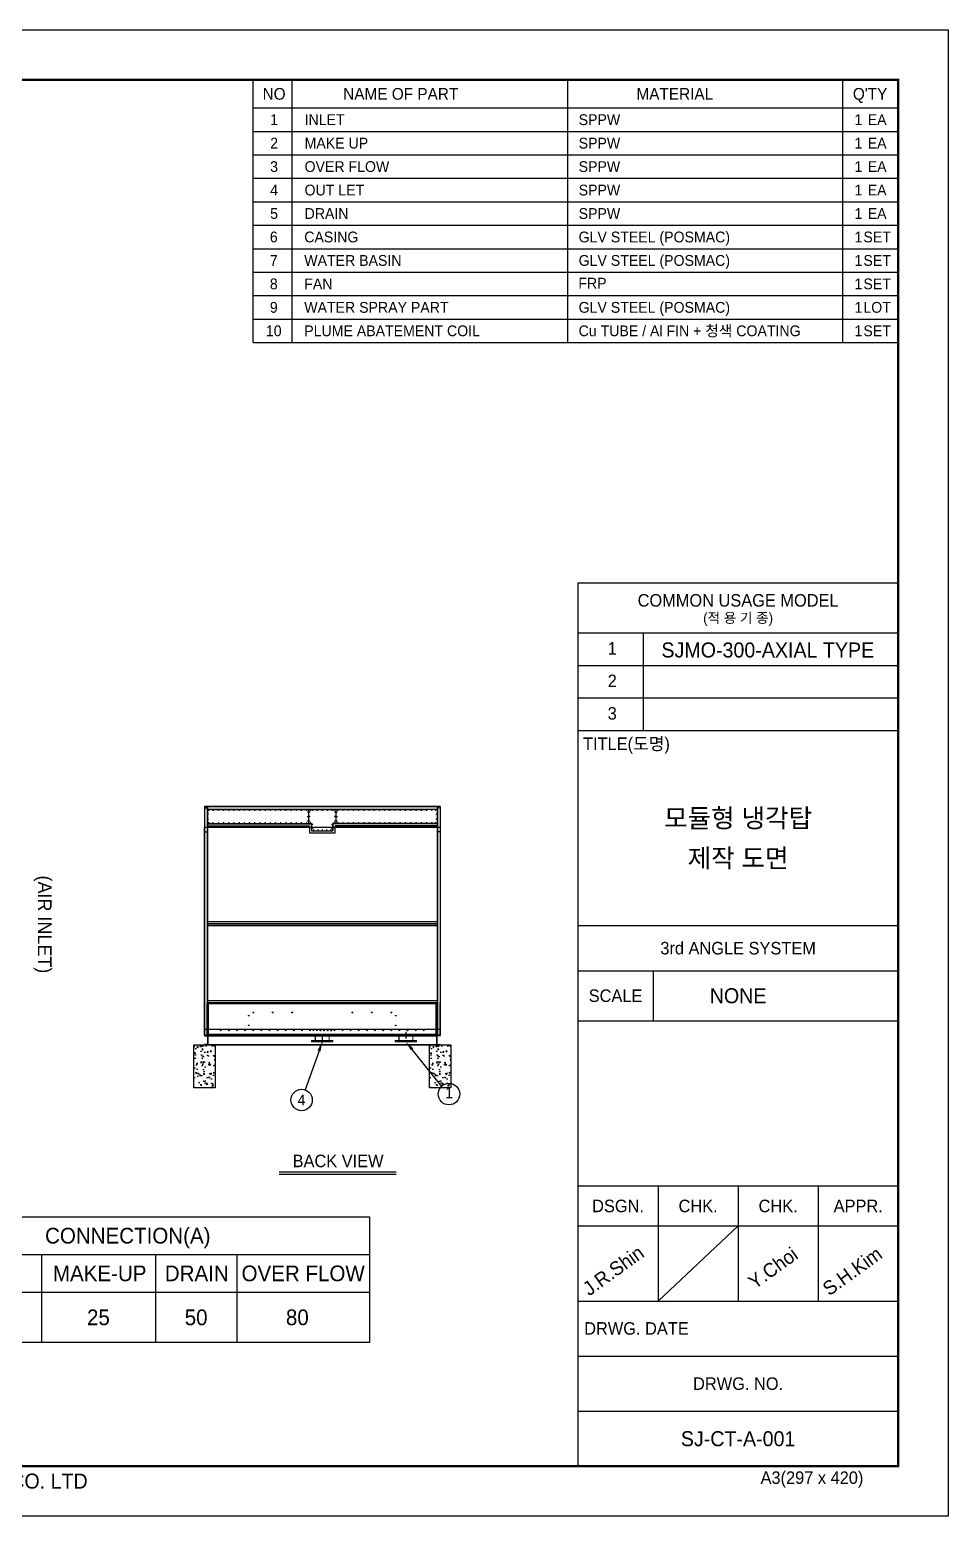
# Model space of a CAD drawing. Header units: millimetres. Extents: x 12184 to 41592, y 8990 to 29785.
# Drawn here: x 28738 to 41592, y 8990 to 29785 of the extents above; entities that cross this region are included whole.
import ezdxf
from ezdxf.enums import TextEntityAlignment as Align

# ---------------------------------------------------------------- set-up
doc = ezdxf.new("R2010")
doc.units = ezdxf.units.MM
doc.linetypes.add('CENTER', pattern=[2, 1.25, -0.25, 0.25, -0.25])
doc.linetypes.add('HIDDEN', pattern=[0.375, 0.25, -0.125])
for name, color, linetype in [('center', 1, 'CENTER'), ('냉각탑', 4, 'Continuous'), ('냉각탑_box', 1, 'Continuous'), ('냉각탑_dim', 1, 'Continuous'), ('냉각탑_form', 1, 'Continuous'), ('냉각탑_text', 3, 'Continuous'), ('냉각탑_찬넬방진', 1, 'Continuous'), ('숨은선', 5, 'HIDDEN')]:
    doc.layers.add(name, color=color, linetype=linetype)
doc.styles.add('돋움', font='Dotum.ttf')

# ---------------------------------------------------------------- blocks, each defined once
blk = doc.blocks.new('냉각탑form')
at = {"layer": 'Defpoints'}
blk.add_lwpolyline([(0, 297.07), (420.1, 297.07), (420.1, 0), (0, 0)], close=True, dxfattribs=at)
at = {"layer": '냉각탑_form'}
for p, q in [((346.08, 186.55), (346.08, 10)), ((346.08, 186.55), (410.1, 186.55)), ((346.08, 186.55), (410.1, 186.55)), ((346.08, 176.54), (410.1, 176.54)), ((359.09, 176.54), (359.09, 157.04)), ((346.08, 170.04), (410.1, 170.04)), ((346.08, 163.54), (410.1, 163.54)), ((346.08, 157.04), (410.1, 157.04)), ((346.08, 157.04), (410.1, 157.04)), ((346.08, 118.03), (410.1, 118.03)), ((346.08, 109.03), (410.1, 109.03)), ((361.09, 109.03), (361.09, 99.02)), ((346.08, 99.02), (410.1, 99.02)), ((346.08, 66.02), (410.1, 66.02)), ((362.09, 66.02), (362.09, 43.01)), ((378.09, 66.02), (378.09, 43.01)), ((394.1, 66.02), (394.1, 43.01)), ((346.08, 58.01), (410.1, 58.01)), ((378.09, 58.01), (362.09, 43.01)), ((346.08, 43.01), (410.1, 43.01)), ((346.08, 32.01), (410.1, 32.01)), ((346.08, 21.01), (410.1, 21.01))]:
    blk.add_line(p, q, dxfattribs=at)
at = {"layer": '냉각탑_form', "const_width": 0.5}
blk.add_lwpolyline([(10, 287.07), (10, 10), (410.1, 10), (410.1, 287.07)], close=True, dxfattribs=at)
at = {"layer": '냉각탑_form', "style": '돋움'}
for s, height, p in [('COMMON USAGE MODEL', 2.5006, (378.09, 183.04)), ('(적 용 기 종)', 2, (378.09, 179.54)), ('3rd ANGLE SYSTEM', 2.5006, (378.09, 113.53)), ('SCALE', 2.501, (353.59, 104.03)), ('DSGN.', 2.501, (354.09, 62.02)), ('CHK.', 2.501, (370.09, 62.02)), ('CHK.', 2.501, (386.09, 62.02)), ('APPR.', 2.501, (402.1, 62.02)), ('DRWG. NO.', 2.501, (378.09, 26.51))]:
    blk.add_text(s, height=height, dxfattribs=at).set_placement(p, align=Align.MIDDLE_CENTER)
for s, height, p in [('1', 2.5, (352.02, 172.2)), ('2', 2.5, (352.02, 165.7)), ('3', 2.5, (352.02, 159.2)), ('TITLE(도명)', 2.501, (347.09, 153.14)), ('DRWG. DATE', 2.501, (347.32, 36.29)), ('A3(297 x 420)', 2.5006, (382.58, 6.47)), ('SUNG JI AIR-CONDITIONING TECHNOLOGY CO. LTD', 3.0007, (149.5, 5.53))]:
    blk.add_text(s, height=height, dxfattribs=at).set_placement(p)
blk = doc.blocks.new('2')
for p, q in [((31182, 18919), (31182, 18565)), ((31182, 18919), (31220, 18919)), ((33637, 18919), (31182, 18919)), ((31182, 18919), (31182, 15719)), ((31220, 18919), (31220, 18565)), ((31222, 18879), (31222, 18919)), ((31222, 18919), (34443, 18919)), ((31222, 18881), (34443, 18881)), ((31222, 18879), (31222, 18679)), ((31287, 18879), (34309, 18879)), ((33637, 18919), (34482, 18919)), ((34443, 18881), (34443, 18919)), ((34443, 18879), (34443, 18919)), ((34443, 18879), (34443, 18679)), ((34444, 18919), (34444, 18565)), ((34483, 18919), (34444, 18919)), ((34482, 18919), (34482, 15719)), ((34483, 18919), (34483, 18565)), ((34483, 18919), (34483, 18565)), ((31182, 18565), (31220, 18565)), ((31182, 18563), (31182, 16176)), ((31182, 18563), (31220, 18563)), ((31220, 18563), (31220, 16176)), ((31222, 18679), (32682, 18679)), ((31222, 18679), (31222, 18622)), ((31222, 18678), (32680, 18678)), ((31222, 18650), (32653, 18650)), ((32653, 18650), (32653, 18550)), ((32653, 18550), (33011, 18550)), ((32680, 18678), (32680, 18579)), ((32682, 18679), (32682, 18579)), ((32682, 18579), (32982, 18579)), ((32682, 18578), (32982, 18578)), ((32982, 18579), (32982, 18679)), ((32982, 18679), (34443, 18679)), ((34443, 18679), (32982, 18679)), ((32984, 18579), (32984, 18678)), ((34444, 18678), (32984, 18678)), ((33011, 18550), (33011, 18650)), ((33011, 18650), (34444, 18650)), ((34444, 18650), (33011, 18650)), ((34483, 18565), (34444, 18565)), ((34444, 18563), (34444, 16176)), ((34483, 18563), (34444, 18563)), ((34483, 18272), (34483, 16176)), ((34483, 18272), (34483, 16176)), ((31220, 17309), (34444, 17309)), ((31220, 17282), (34444, 17282)), ((31220, 17280), (34444, 17280)), ((31220, 17253), (34444, 17253)), ((31182, 15719), (31182, 16174)), ((31220, 15719), (31220, 16174)), ((31222, 16203), (34443, 16203)), ((31222, 16176), (34443, 16176)), ((31222, 15719), (31222, 16174)), ((31222, 16174), (31222, 15719)), ((31235, 16174), (34428, 16174)), ((34442, 16174), (31235, 16174)), ((31235, 16174), (31235, 15719)), ((34428, 16160), (31235, 16160)), ((34428, 15719), (34428, 16174)), ((34442, 15719), (34442, 16174)), ((34443, 16174), (34443, 15719)), ((34444, 16174), (34444, 15719)), ((34483, 16174), (34483, 15719)), ((34483, 15719), (34483, 16174)), ((31182, 15719), (33637, 15719)), ((31235, 15733), (34428, 15733)), ((34333, 15719), (31332, 15719)), ((31372, 15719), (34292, 15719)), ((31385, 15721), (31431, 15721)), ((31431, 15733), (31431, 15719)), ((34482, 15719), (33637, 15719)), ((33637, 15719), (34482, 15719))]:
    blk.add_line(p, q)
at = {"color": 7}
for p, q in [((31182, 18919), (33637, 18919)), ((31182, 18919), (31182, 15719)), ((31224, 18919), (31224, 15799)), ((34440, 18877), (31224, 18877)), ((34482, 18919), (33637, 18919)), ((34440, 18919), (34440, 15799)), ((34482, 18919), (34482, 15719)), ((34482, 15799), (31182, 15799)), ((31182, 15719), (33637, 15719)), ((34482, 15719), (33637, 15719)), ((34482, 15719), (33637, 15719))]:
    blk.add_line(p, q, dxfattribs=at)
at = {"color": 7, "lineweight": 15}
for p, q in [((31231, 18879), (31231, 18878)), ((31231, 18879), (31231, 18878)), ((31239, 18879), (31239, 18878)), ((31239, 18879), (31239, 18878)), ((31249, 18879), (31249, 18878)), ((31268, 18879), (31268, 18878)), ((31279, 18879), (31279, 18878)), ((31287, 18879), (32209, 18879)), ((34309, 18879), (31287, 18879)), ((31287, 18879), (31287, 18878)), ((31287, 18878), (32209, 18878)), ((31287, 18878), (34309, 18878)), ((31498, 18879), (31498, 18878)), ((31506, 18879), (31506, 18878)), ((31567, 18879), (31567, 18878)), ((31567, 18879), (31567, 18878)), ((31575, 18879), (31575, 18878)), ((31636, 18879), (31636, 18878)), ((31644, 18879), (31644, 18878)), ((31705, 18879), (31705, 18878)), ((31713, 18879), (31713, 18878)), ((31774, 18879), (31774, 18878)), ((31782, 18879), (31782, 18878)), ((31790, 18879), (31790, 18878)), ((31843, 18879), (31843, 18878)), ((31851, 18879), (31851, 18878)), ((31865, 18879), (31865, 18878)), ((31873, 18879), (31873, 18878)), ((31934, 18879), (31934, 18878)), ((31940, 18879), (31940, 18878)), ((31942, 18879), (31942, 18878)), ((32003, 18879), (32003, 18878)), ((32011, 18879), (32011, 18878)), ((32072, 18879), (32072, 18878)), ((32080, 18879), (32080, 18878)), ((32118, 18879), (32118, 18878)), ((32141, 18879), (32141, 18878)), ((32149, 18879), (32149, 18878)), ((32209, 18878), (32209, 18879)), ((32209, 18876), (32209, 18878)), ((32209, 18876), (32211, 18876)), ((32210, 18879), (32210, 18878)), ((32213, 18876), (32211, 18876)), ((32216, 18879), (32214, 18879)), ((32218, 18879), (32216, 18879)), ((32638, 18879), (32218, 18879)), ((32219, 18879), (32219, 18878)), ((32279, 18879), (32279, 18878)), ((32288, 18879), (32288, 18878)), ((32299, 18879), (32299, 18878)), ((32318, 18879), (32318, 18878)), ((32327, 18879), (32327, 18878)), ((32327, 18879), (32327, 18878)), ((32335, 18879), (32335, 18878)), ((32335, 18879), (32335, 18878)), ((32355, 18879), (32355, 18878)), ((32355, 18879), (32355, 18878)), ((32364, 18879), (32364, 18878)), ((32364, 18879), (32364, 18878)), ((32373, 18879), (32373, 18878)), ((32403, 18879), (32403, 18878)), ((32411, 18879), (32411, 18878)), ((32472, 18879), (32472, 18878)), ((32480, 18879), (32480, 18878)), ((32541, 18879), (32541, 18878)), ((32549, 18879), (32549, 18878)), ((32610, 18879), (32610, 18878)), ((32618, 18879), (32618, 18878)), ((32638, 18879), (32639, 18879)), ((32639, 18879), (32639, 18679)), ((32641, 18879), (32639, 18879)), ((32641, 18879), (32641, 18679)), ((32643, 18683), (32643, 18876)), ((32644, 18876), (32643, 18876)), ((32646, 18876), (32644, 18876)), ((32644, 18683), (32644, 18876)), ((32646, 18878), (32646, 18879)), ((32646, 18879), (32682, 18879)), ((32646, 18878), (32682, 18878)), ((32646, 18876), (32646, 18878)), ((32679, 18879), (32679, 18878)), ((32682, 18878), (32682, 18879)), ((32682, 18876), (32682, 18878)), ((32982, 18876), (32682, 18876)), ((32687, 18879), (32687, 18878)), ((32711, 18879), (32711, 18878)), ((32748, 18879), (32748, 18878)), ((32756, 18879), (32756, 18878)), ((32817, 18879), (32817, 18878)), ((32825, 18879), (32825, 18878)), ((32839, 18879), (32839, 18878)), ((32847, 18879), (32847, 18878)), ((32908, 18879), (32908, 18878)), ((32916, 18879), (32916, 18878)), ((32954, 18879), (32954, 18878)), ((32977, 18879), (32977, 18878)), ((32977, 18879), (32977, 18878)), ((32982, 18878), (32982, 18879)), ((32982, 18879), (33019, 18879)), ((32982, 18878), (32982, 18879)), ((33019, 18879), (32982, 18879)), ((32982, 18878), (33019, 18878)), ((32982, 18876), (32982, 18878)), ((33019, 18878), (32982, 18878)), ((32982, 18876), (32982, 18878)), ((32985, 18879), (32985, 18878)), ((32985, 18879), (32985, 18878)), ((33019, 18878), (33019, 18879)), ((33019, 18878), (33019, 18879)), ((33019, 18876), (33019, 18878)), ((33019, 18876), (33019, 18878)), ((33019, 18876), (33020, 18876)), ((33019, 18876), (33020, 18876)), ((33020, 18876), (33020, 18683)), ((33022, 18876), (33020, 18876)), ((33020, 18876), (33022, 18876)), ((33020, 18683), (33020, 18876)), ((33022, 18876), (33022, 18683)), ((33022, 18683), (33022, 18876)), ((33024, 18879), (33024, 18679)), ((33024, 18879), (33025, 18879)), ((33025, 18879), (33025, 18679)), ((33027, 18879), (33025, 18879)), ((33027, 18879), (33447, 18879)), ((33046, 18879), (33046, 18878)), ((33054, 18879), (33054, 18878)), ((33115, 18879), (33115, 18878)), ((33124, 18879), (33124, 18878)), ((33184, 18879), (33184, 18878)), ((33193, 18879), (33193, 18878)), ((33254, 18879), (33254, 18878)), ((33262, 18879), (33262, 18878)), ((33292, 18879), (33292, 18878)), ((33301, 18879), (33301, 18878)), ((33301, 18879), (33301, 18878)), ((33309, 18879), (33309, 18878)), ((33309, 18879), (33309, 18878)), ((33329, 18879), (33329, 18878)), ((33329, 18879), (33329, 18878)), ((33338, 18879), (33338, 18878)), ((33338, 18879), (33338, 18878)), ((33346, 18879), (33346, 18878)), ((33365, 18879), (33365, 18878)), ((33377, 18879), (33377, 18878)), ((33385, 18879), (33385, 18878)), ((33446, 18879), (33446, 18878)), ((33447, 18879), (33448, 18879)), ((33448, 18879), (33450, 18879)), ((33452, 18876), (33454, 18876)), ((33454, 18879), (33454, 18878)), ((33455, 18876), (33454, 18876)), ((34309, 18879), (33455, 18879)), ((33455, 18878), (33455, 18879)), ((33455, 18876), (33455, 18878)), ((34309, 18878), (33455, 18878)), ((33515, 18879), (33515, 18878)), ((33523, 18879), (33523, 18878)), ((33546, 18879), (33546, 18878)), ((33584, 18879), (33584, 18878)), ((33592, 18879), (33592, 18878)), ((33653, 18879), (33653, 18878)), ((33661, 18879), (33661, 18878)), ((33722, 18879), (33722, 18878)), ((33724, 18879), (33724, 18878)), ((33730, 18879), (33730, 18878)), ((33791, 18879), (33791, 18878)), ((33799, 18879), (33799, 18878)), ((33813, 18879), (33813, 18878)), ((33821, 18879), (33821, 18878)), ((33874, 18879), (33874, 18878)), ((34032, 18879), (34032, 18878)), ((34040, 18879), (34040, 18878)), ((34101, 18879), (34101, 18878)), ((34109, 18879), (34109, 18878)), ((34170, 18879), (34170, 18878)), ((34179, 18879), (34179, 18878)), ((34239, 18879), (34239, 18878)), ((34247, 18879), (34247, 18878)), ((34248, 18879), (34248, 18878)), ((34309, 18879), (34309, 18878)), ((34317, 18879), (34317, 18878)), ((34378, 18879), (34378, 18878)), ((34386, 18879), (34386, 18878)), ((34396, 18879), (34396, 18878)), ((34415, 18879), (34415, 18878)), ((34425, 18879), (34425, 18878)), ((34425, 18879), (34425, 18878)), ((34433, 18879), (34433, 18878)), ((34433, 18879), (34433, 18878)), ((34443, 18879), (34443, 18876)), ((34443, 18879), (34443, 18876)), ((34443, 18857), (34443, 18876)), ((34443, 18857), (34443, 18876)), ((34443, 18702), (34443, 18857)), ((31222, 18679), (32682, 18679)), ((32218, 18679), (32638, 18679)), ((32367, 18679), (32367, 18681)), ((32372, 18679), (32372, 18681)), ((32638, 18679), (32639, 18679)), ((32639, 18679), (32639, 18681)), ((32639, 18679), (32641, 18679)), ((32643, 18683), (32644, 18683)), ((32646, 18683), (32644, 18683)), ((32645, 18679), (32645, 18681)), ((32646, 18683), (32646, 18681)), ((32682, 18681), (32646, 18681)), ((32646, 18681), (32646, 18679)), ((32682, 18679), (32646, 18679)), ((32682, 18683), (32682, 18681)), ((32682, 18683), (32682, 18681)), ((32682, 18679), (32682, 18681)), ((32682, 18679), (32682, 18579)), ((32982, 18579), (32682, 18579)), ((32982, 18683), (32982, 18681)), ((32982, 18683), (32982, 18681)), ((32982, 18681), (32982, 18679)), ((33019, 18681), (32982, 18681)), ((32982, 18681), (33019, 18681)), ((32982, 18679), (32982, 18681)), ((32982, 18679), (34443, 18679)), ((32982, 18579), (32982, 18679)), ((33019, 18679), (32982, 18679)), ((34443, 18679), (32982, 18679)), ((32982, 18679), (33019, 18679)), ((33019, 18683), (33020, 18683)), ((33019, 18683), (33019, 18681)), ((33019, 18683), (33020, 18683)), ((33019, 18683), (33019, 18681)), ((33019, 18679), (33019, 18681)), ((33019, 18679), (33019, 18681)), ((33019, 18681), (33019, 18679)), ((33020, 18683), (33022, 18683)), ((33022, 18683), (33020, 18683)), ((33025, 18679), (33024, 18679)), ((33025, 18679), (33025, 18681)), ((33027, 18679), (33025, 18679)), ((33447, 18679), (33027, 18679)), ((33292, 18679), (33292, 18681)), ((33298, 18679), (33298, 18681)), ((34443, 18702), (34443, 18683)), ((34443, 18679), (34443, 18683)), ((32832, 15648), (32682, 15648)), ((32682, 15648), (32682, 15628)), ((32832, 15628), (32682, 15628)), ((32689, 15628), (32689, 15648)), ((32707, 15628), (32707, 15648)), ((32707, 15628), (32707, 15648)), ((32710, 15628), (32710, 15648)), ((32728, 15628), (32728, 15648)), ((32728, 15628), (32728, 15648)), ((32733, 15648), (32733, 15628)), ((32734, 15719), (32734, 15648)), ((32734, 15648), (32734, 15633)), ((32832, 15633), (32734, 15633)), ((32735, 15719), (32735, 15633)), ((32832, 15633), (32735, 15633)), ((32755, 15628), (32755, 15648)), ((32755, 15628), (32755, 15648)), ((32776, 15628), (32776, 15648)), ((32776, 15628), (32776, 15648)), ((32821, 15628), (32821, 15648)), ((32821, 15628), (32821, 15648)), ((32982, 15648), (32832, 15648)), ((32930, 15633), (32832, 15633)), ((32982, 15628), (32832, 15628)), ((32842, 15628), (32842, 15648)), ((32842, 15628), (32842, 15648)), ((32887, 15628), (32887, 15648)), ((32887, 15628), (32887, 15648)), ((32908, 15628), (32908, 15648)), ((32908, 15628), (32908, 15648)), ((32928, 15719), (32928, 15633)), ((32930, 15719), (32930, 15648)), ((32930, 15648), (32930, 15633)), ((32931, 15648), (32931, 15628)), ((32935, 15628), (32935, 15648)), ((32935, 15628), (32935, 15648)), ((32953, 15628), (32953, 15648)), ((32956, 15628), (32956, 15648)), ((32956, 15628), (32956, 15648)), ((32974, 15628), (32974, 15648)), ((32982, 15648), (32982, 15628)), ((33852, 15648), (34002, 15648)), ((33852, 15648), (33852, 15628)), ((33852, 15628), (34002, 15628)), ((33860, 15628), (33860, 15648)), ((33878, 15628), (33878, 15648)), ((33878, 15628), (33878, 15648)), ((33881, 15628), (33881, 15648)), ((33899, 15628), (33899, 15648)), ((33899, 15628), (33899, 15648)), ((33903, 15648), (33903, 15628)), ((33904, 15719), (33904, 15648)), ((33904, 15648), (33904, 15633)), ((33904, 15633), (34002, 15633)), ((33906, 15719), (33906, 15633)), ((33926, 15628), (33926, 15648)), ((33926, 15628), (33926, 15648)), ((33947, 15628), (33947, 15648)), ((33947, 15628), (33947, 15648)), ((33992, 15628), (33992, 15648)), ((33992, 15628), (33992, 15648)), ((34002, 15648), (34152, 15648)), ((34002, 15633), (34101, 15633)), ((34002, 15633), (34099, 15633)), ((34002, 15628), (34152, 15628)), ((34013, 15628), (34013, 15648)), ((34013, 15628), (34013, 15648)), ((34058, 15628), (34058, 15648)), ((34058, 15628), (34058, 15648)), ((34079, 15628), (34079, 15648)), ((34079, 15628), (34079, 15648)), ((34099, 15719), (34099, 15633)), ((34101, 15719), (34101, 15648)), ((34101, 15648), (34101, 15633)), ((34101, 15648), (34101, 15628)), ((34106, 15628), (34106, 15648)), ((34106, 15628), (34106, 15648)), ((34124, 15628), (34124, 15648)), ((34127, 15628), (34127, 15648)), ((34127, 15628), (34127, 15648)), ((34145, 15628), (34145, 15648)), ((34152, 15648), (34152, 15628))]:
    blk.add_line(p, q, dxfattribs=at)
at = {"ltscale": 500, "elevation": 0}
blk.add_lwpolyline([(31182, 18628), (34483, 18628), (34483, 15719), (31182, 15719)], close=True, dxfattribs=at)
for centre, radius in [((31202, 18899), 3), ((34462, 18899), 3), ((31866, 16037), 4.09), ((32139, 16037), 4.09), ((32411, 16037), 4.09), ((33252, 16037), 4.09), ((33525, 16037), 4.09), ((33798, 16037), 4.09), ((31803, 15993), 4.09), ((31803, 15857), 4.09), ((33860, 15993), 4.09), ((33860, 15857), 4.09), ((31411, 15787), 4.09), ((31525, 15787), 4.09), ((31639, 15787), 4.09), ((31752, 15787), 4.09), ((31866, 15787), 4.09), ((31979, 15787), 4.09), ((32093, 15787), 4.09), ((32207, 15787), 4.09), ((32320, 15787), 4.09), ((32434, 15787), 4.09), ((32548, 15787), 4.09), ((32661, 15787), 4.09), ((32707, 15787), 4.09), ((32757, 15787), 4.09), ((32807, 15787), 4.09), ((32857, 15787), 4.09), ((32907, 15787), 4.09), ((32957, 15787), 4.09), ((33002, 15787), 4.09), ((33116, 15787), 4.09), ((33229, 15787), 4.09), ((33343, 15787), 4.09), ((33457, 15787), 4.09), ((33570, 15787), 4.09), ((33684, 15787), 4.09), ((33798, 15787), 4.09), ((33911, 15787), 4.09), ((34025, 15787), 4.09), ((34139, 15787), 4.09), ((34252, 15787), 4.09)]:
    blk.add_circle(centre, radius)
at = {"color": 7, "lineweight": 15}
for centre, radius in [((31234, 18813), 4.09), ((31234, 18746), 4.09), ((31234, 18813), 2.73), ((31234, 18746), 2.73), ((31246, 18868), 4.09), ((31246, 18868), 2.73), ((31300, 18868), 4.09), ((31300, 18868), 2.73), ((31378, 18868), 4.09), ((31378, 18868), 2.73), ((31450, 18868), 4.09), ((31450, 18868), 2.73), ((31523, 18868), 4.09), ((31523, 18868), 2.73), ((31596, 18868), 4.09), ((31596, 18868), 2.73), ((31669, 18868), 4.09), ((31669, 18868), 2.73), ((31741, 18868), 4.09), ((31741, 18868), 2.73), ((31814, 18868), 4.09), ((31814, 18868), 2.73), ((31887, 18868), 4.09), ((31887, 18868), 2.73), ((31959, 18868), 4.09), ((31959, 18868), 2.73), ((32032, 18868), 4.09), ((32032, 18868), 2.73), ((32105, 18868), 4.09), ((32105, 18868), 2.73), ((32178, 18868), 4.09), ((32178, 18868), 2.73), ((32250, 18868), 3.64), ((32250, 18868), 3.64), ((32323, 18868), 3.64), ((32323, 18868), 3.64), ((32396, 18868), 3.64), ((32396, 18868), 3.64), ((32469, 18868), 3.64), ((32469, 18868), 3.64), ((32541, 18868), 3.64), ((32541, 18868), 3.64), ((32614, 18868), 3.64), ((32614, 18868), 3.64), ((32628, 18843), 3.64), ((32628, 18843), 3.64), ((32628, 18779), 3.64), ((32628, 18716), 3.64), ((32655, 18843), 4.09), ((32655, 18779), 4.09), ((32655, 18716), 4.09), ((32655, 18843), 2.73), ((32655, 18779), 2.73), ((32655, 18716), 2.73), ((32669, 18868), 4.09), ((32669, 18868), 2.73), ((32694, 18868), 4.09), ((32694, 18868), 2.73), ((32759, 18868), 4.09), ((32759, 18868), 2.73), ((32832, 18868), 4.09), ((32832, 18868), 2.73), ((32905, 18868), 4.09), ((32905, 18868), 2.73), ((32970, 18868), 4.09), ((32970, 18868), 4.09), ((32970, 18868), 2.73), ((32970, 18868), 2.73), ((32996, 18868), 4.09), ((32996, 18868), 4.09), ((32996, 18868), 2.73), ((32996, 18868), 2.73), ((33009, 18843), 4.09), ((33009, 18843), 4.09), ((33009, 18779), 4.09), ((33009, 18779), 4.09), ((33009, 18716), 4.09), ((33009, 18716), 4.09), ((33009, 18843), 2.73), ((33009, 18779), 2.73), ((33009, 18716), 2.73), ((33036, 18843), 3.64), ((33036, 18843), 3.64), ((33036, 18779), 3.64), ((33036, 18716), 3.64), ((33050, 18868), 3.64), ((33050, 18868), 3.64), ((33123, 18868), 3.64), ((33123, 18868), 3.64), ((33196, 18868), 3.64), ((33196, 18868), 3.64), ((33269, 18868), 3.64), ((33269, 18868), 3.64), ((33341, 18868), 3.64), ((33341, 18868), 3.64), ((33414, 18868), 3.64), ((33414, 18868), 3.64), ((33487, 18868), 4.09), ((33487, 18868), 2.73), ((33559, 18868), 4.09), ((33559, 18868), 2.73), ((33632, 18868), 4.09), ((33632, 18868), 2.73), ((33705, 18868), 4.09), ((33705, 18868), 2.73), ((33778, 18868), 4.09), ((33778, 18868), 2.73), ((33850, 18868), 4.09), ((33850, 18868), 2.73), ((33923, 18868), 4.09), ((33923, 18868), 2.73), ((33996, 18868), 4.09), ((33996, 18868), 2.73), ((34073, 18868), 4.09), ((34073, 18868), 2.73), ((34146, 18868), 4.09), ((34146, 18868), 2.73), ((34219, 18868), 4.09), ((34219, 18868), 2.73), ((34291, 18868), 4.09), ((34291, 18868), 2.73), ((34364, 18868), 4.09), ((34364, 18868), 2.73), ((34419, 18868), 4.09), ((34419, 18868), 2.73), ((34431, 18813), 4.09), ((34431, 18746), 4.09), ((34431, 18813), 2.73), ((34431, 18746), 2.73), ((31246, 18691), 4.09), ((31246, 18691), 2.73), ((31300, 18691), 4.09), ((31300, 18691), 2.73), ((31378, 18691), 4.09), ((31378, 18691), 2.73), ((31450, 18691), 4.09), ((31450, 18691), 2.73), ((31523, 18691), 4.09), ((31523, 18691), 2.73), ((31596, 18691), 4.09), ((31596, 18691), 2.73), ((31669, 18691), 4.09), ((31669, 18691), 2.73), ((31741, 18691), 4.09), ((31741, 18691), 2.73), ((31814, 18691), 4.09), ((31814, 18691), 2.73), ((31887, 18691), 4.09), ((31887, 18691), 2.73), ((31959, 18691), 4.09), ((31959, 18691), 2.73), ((32032, 18691), 4.09), ((32032, 18691), 2.73), ((32105, 18691), 4.09), ((32105, 18691), 2.73), ((32178, 18691), 4.09), ((32178, 18691), 2.73), ((32250, 18691), 3.64), ((32250, 18691), 3.64), ((32323, 18691), 3.64), ((32323, 18691), 3.64), ((32396, 18691), 3.64), ((32396, 18691), 3.64), ((32469, 18691), 3.64), ((32469, 18691), 3.64), ((32541, 18691), 3.64), ((32541, 18691), 3.64), ((32614, 18691), 3.64), ((32614, 18691), 3.64), ((32669, 18691), 4.09), ((32669, 18691), 2.73), ((32694, 18668), 4.09), ((32694, 18613), 4.09), ((32712, 18591), 4.09), ((32772, 18591), 4.09), ((32832, 18591), 4.09), ((32892, 18591), 4.09), ((32952, 18591), 4.09), ((32970, 18668), 4.09), ((32970, 18668), 4.09), ((32970, 18613), 4.09), ((32996, 18691), 4.09), ((32997, 18691), 4.09), ((32996, 18691), 2.73), ((32996, 18691), 2.73), ((33050, 18691), 3.64), ((33050, 18691), 3.64), ((33123, 18691), 3.64), ((33123, 18691), 3.64), ((33196, 18691), 3.64), ((33196, 18691), 3.64), ((33269, 18691), 3.64), ((33269, 18691), 3.64), ((33341, 18691), 3.64), ((33341, 18691), 3.64), ((33414, 18691), 3.64), ((33414, 18691), 3.64), ((33487, 18691), 4.09), ((33487, 18691), 2.73), ((33559, 18691), 4.09), ((33559, 18691), 2.73), ((33632, 18691), 4.09), ((33632, 18691), 2.73), ((33705, 18691), 4.09), ((33705, 18691), 2.73), ((33778, 18691), 4.09), ((33778, 18691), 2.73), ((33850, 18691), 4.09), ((33850, 18691), 2.73), ((33923, 18691), 4.09), ((33923, 18691), 2.73), ((33996, 18691), 4.09), ((33996, 18691), 2.73), ((34073, 18691), 4.09), ((34073, 18691), 2.73), ((34146, 18691), 4.09), ((34146, 18691), 2.73), ((34219, 18691), 4.09), ((34219, 18691), 2.73), ((34291, 18691), 4.09), ((34291, 18691), 2.73), ((34364, 18691), 4.09), ((34364, 18691), 2.73), ((34419, 18691), 4.09), ((34419, 18691), 2.73)]:
    blk.add_circle(centre, radius, dxfattribs=at)
at = {"layer": 'center'}
for p, q in [((31874, 16037), (31858, 16037)), ((31866, 16045), (31866, 16030)), ((32146, 16037), (32131, 16037)), ((32139, 16045), (32139, 16030)), ((32419, 16037), (32404, 16037)), ((32411, 16045), (32411, 16030)), ((33260, 16037), (33244, 16037)), ((33252, 16045), (33252, 16030)), ((33533, 16037), (33517, 16037)), ((33525, 16045), (33525, 16030)), ((33805, 16037), (33790, 16037)), ((33798, 16045), (33798, 16030)), ((31811, 15993), (31795, 15993)), ((31811, 15857), (31795, 15857)), ((31803, 16001), (31803, 15985)), ((31803, 15864), (31803, 15849)), ((33868, 15993), (33853, 15993)), ((33868, 15857), (33853, 15857)), ((33860, 16001), (33860, 15985)), ((33860, 15864), (33860, 15849)), ((31419, 15787), (31404, 15787)), ((31411, 15795), (31411, 15780)), ((31533, 15787), (31517, 15787)), ((31525, 15795), (31525, 15780)), ((31646, 15787), (31631, 15787)), ((31639, 15795), (31639, 15780)), ((31760, 15787), (31744, 15787)), ((31752, 15795), (31752, 15780)), ((31874, 15787), (31858, 15787)), ((31866, 15795), (31866, 15780)), ((31987, 15787), (31972, 15787)), ((31979, 15795), (31979, 15780)), ((32101, 15787), (32085, 15787)), ((32093, 15795), (32093, 15780)), ((32214, 15787), (32199, 15787)), ((32207, 15795), (32207, 15780)), ((32328, 15787), (32313, 15787)), ((32320, 15795), (32320, 15780)), ((32442, 15787), (32426, 15787)), ((32434, 15795), (32434, 15780)), ((32555, 15787), (32540, 15787)), ((32548, 15795), (32548, 15780)), ((32669, 15787), (32654, 15787)), ((32661, 15795), (32661, 15780)), ((32714, 15787), (32699, 15787)), ((32707, 15795), (32707, 15780)), ((32764, 15787), (32749, 15787)), ((32757, 15795), (32757, 15780)), ((32814, 15787), (32799, 15787)), ((32807, 15795), (32807, 15780)), ((32832, 15719), (32832, 15607)), ((32849, 15787), (32864, 15787)), ((32857, 15795), (32857, 15780)), ((32899, 15787), (32914, 15787)), ((32907, 15795), (32907, 15780)), ((32949, 15787), (32964, 15787)), ((32957, 15795), (32957, 15780)), ((33010, 15787), (32994, 15787)), ((33002, 15795), (33002, 15780)), ((33124, 15787), (33108, 15787)), ((33116, 15795), (33116, 15780)), ((33237, 15787), (33222, 15787)), ((33229, 15795), (33229, 15780)), ((33351, 15787), (33335, 15787)), ((33343, 15795), (33343, 15780)), ((33464, 15787), (33449, 15787)), ((33457, 15795), (33457, 15780)), ((33578, 15787), (33563, 15787)), ((33570, 15795), (33570, 15780)), ((33692, 15787), (33676, 15787)), ((33684, 15795), (33684, 15780)), ((33805, 15787), (33790, 15787)), ((33798, 15795), (33798, 15780)), ((33919, 15787), (33904, 15787)), ((33911, 15795), (33911, 15780)), ((34002, 15765), (34002, 15674)), ((34033, 15787), (34017, 15787)), ((34025, 15795), (34025, 15780)), ((34146, 15787), (34131, 15787)), ((34139, 15795), (34139, 15780)), ((34260, 15787), (34244, 15787)), ((34252, 15795), (34252, 15780))]:
    blk.add_line(p, q, dxfattribs=at)
at = {"layer": '냉각탑'}
blk.add_line((31332, 15719), (34332, 15719), dxfattribs=at)
at = {"layer": '냉각탑_찬넬방진', "ltscale": 150}
for p, q in [((31182, 15715), (31182, 15719)), ((31182, 15715), (31182, 15719)), ((31182, 15719), (31233, 15719)), ((31185, 15712), (31225, 15712)), ((31185, 15712), (31225, 15712)), ((31228, 15709), (31228, 15594)), ((31233, 15719), (31233, 15583)), ((31383, 15719), (34332, 15719)), ((31182, 15588), (31182, 15583)), ((31233, 15583), (31182, 15583)), ((31225, 15591), (31185, 15591))]:
    blk.add_line(p, q, dxfattribs=at)
at = {"layer": '냉각탑_찬넬방진', "ltscale": 30}
for p, q in [((31233, 15712), (34430, 15712)), ((34482, 15719), (34430, 15719)), ((34482, 15719), (34430, 15719)), ((34482, 15719), (34430, 15719)), ((34430, 15719), (34430, 15583)), ((34482, 15719), (34430, 15719)), ((34436, 15709), (34436, 15594)), ((34479, 15712), (34439, 15712)), ((34479, 15712), (34439, 15712)), ((34482, 15715), (34482, 15719)), ((34482, 15715), (34482, 15719)), ((31233, 15591), (34430, 15591)), ((31233, 15583), (34430, 15583)), ((34430, 15583), (34482, 15583)), ((34439, 15591), (34479, 15591)), ((34482, 15588), (34482, 15583))]:
    blk.add_line(p, q, dxfattribs=at)
at = {"layer": '냉각탑_찬넬방진', "ltscale": 30, "elevation": 0}
blk.add_lwpolyline([(31332, 15588), (31332, 15583), (34430, 15583)], dxfattribs=at)
at = {"layer": '냉각탑_찬넬방진', "ltscale": 150}
for centre, start, end in [((31185, 15715), 180, 270), ((31185, 15715), 180, 270), ((31225, 15709), 0, 90), ((31225, 15709), 0, 90), ((31185, 15588), 90, 180), ((31225, 15594), 270, 0)]:
    blk.add_arc(centre, 3.08, start, end, dxfattribs=at)
at = {"layer": '냉각탑_찬넬방진', "ltscale": 30}
for centre, start, end in [((34439, 15709), 90, 180), ((34439, 15709), 90, 180), ((34479, 15715), 270, 0), ((34479, 15715), 270, 0), ((34439, 15594), 180, 270), ((34479, 15588), 0, 90)]:
    blk.add_arc(centre, 3.08, start, end, dxfattribs=at)
at = {"layer": '숨은선', "ltscale": 4}
for points in [[(31262, 18879, -0.005236), (31262, 18879, -0.005236)], [(34402, 18879, 0.005236), (34402, 18879, 0.005236)]]:
    blk.add_lwpolyline(points, format="xyb", dxfattribs=at)

msp = doc.modelspace()

# ---------------------------------------------------------------- hatches: boundary and pattern name
h = msp.add_hatch()
h.set_pattern_fill('AR-CONC', color=4, angle=-90)
h.set_pattern_definition([(320, (-170950.62, 350362.92), (-15.939086, -182.18467), [19.05, -209.55]), (265, (-170950.62, 350362.92), (191.056845, 35.24342), [15.24, -167.64058]), (10.451445, (-170951.95, 350347.74), (175.11775, -146.94125), [16.19001, -178.090245]), (316.1842, (-170899.82, 350362.92), (-42.04233, -271.07904), [28.575, -314.325]), (6.63556, (-170903.32, 350340.33), (247.42612, -237.40413), [24.28502, -267.1356]), (261.18415, (-170899.82, 350362.92), (247.42612, -237.40413), [22.85997, -251.45973]), (291, (-170912.52, 350337.52), (-102.2652, -151.61439), [19.05, -209.55]), (236, (-170912.52, 350337.52), (184.18797, -61.80203), [15.24, -167.64]), (341.451445, (-170921.04, 350324.89), (81.92277, -213.41642), [16.19001, -178.08994]), (307.5, (-170950.62, 350362.92), (84.555039, -3.088603), [0, -165.608, 0, -170.18, 0, -168.275]), (277.5, (-170950.62, 350362.92), (100.180575, -66.819663), [0, -97.028, 0, -161.798, 0, -64.135]), (237.5, (-170950.62, 350419.56), (-5.728744, -135.590595), [0, -63.5, 0, -198.12, 0, -262.89]), (227.5, (-170950.62, 350444.96), (25.42649, -148.12918), [0, -82.55, 0, -131.572, 0, -186.69])])
h.paths.add_polyline_path([(31032.9, 15583), (31032.9, 14983), (31332.9, 14982.8), (31332.9, 15582.8)])
h = msp.add_hatch()
h.set_pattern_fill('AR-CONC', color=4, angle=-90)
h.set_pattern_definition([(320, (-167651.8, 350362.92), (-15.939086, -182.18467), [19.05, -209.55]), (265, (-167651.8, 350362.92), (191.056845, 35.24342), [15.24, -167.64058]), (10.451445, (-167653.13, 350347.74), (175.11775, -146.94125), [16.19001, -178.090245]), (316.1842, (-167601, 350362.92), (-42.04233, -271.07904), [28.575, -314.325]), (6.63556, (-167604.5, 350340.33), (247.42612, -237.40413), [24.28502, -267.1356]), (261.18415, (-167601, 350362.92), (247.42612, -237.40413), [22.85997, -251.45973]), (291, (-167613.7, 350337.52), (-102.2652, -151.61439), [19.05, -209.55]), (236, (-167613.7, 350337.52), (184.18797, -61.80203), [15.24, -167.64]), (341.451445, (-167622.23, 350324.89), (81.92277, -213.41642), [16.19001, -178.08994]), (307.5, (-167651.805, 350362.92), (84.555039, -3.088603), [0, -165.608, 0, -170.18, 0, -168.275]), (277.5, (-167651.805, 350362.92), (100.180575, -66.819663), [0, -97.028, 0, -161.798, 0, -64.135]), (237.5, (-167651.805, 350419.56), (-5.728744, -135.590595), [0, -63.5, 0, -198.12, 0, -262.89]), (227.5, (-167651.8, 350444.96), (25.42649, -148.12918), [0, -82.55, 0, -131.572, 0, -186.69])])
h.paths.add_polyline_path([(34331.7, 15583), (34331.7, 14983), (34631.7, 14982.8), (34631.7, 15582.8)])

# ---------------------------------------------------------------- linework, layer by layer
at = {"ltscale": 500, "elevation": 0}
for points in [[(31332.9, 15582.9), (31332.9, 14982.9), (31032.9, 14982.9), (31032.9, 15582.9)], [(34631.7, 15582.9), (34631.7, 14982.9), (34331.7, 14982.9), (34331.7, 15582.9)]]:
    msp.add_lwpolyline(points, close=True, dxfattribs=at)
at = {"layer": '냉각탑_box'}
for p, q in [((32407.6, 29085.1), (32407.6, 25409.2)), ((36261.5, 29085.1), (36261.5, 25409.2)), ((40109.6, 29085.1), (40109.6, 25409.2)), ((31865.8, 28691.3), (40891.5, 28691.3)), ((31865.8, 28363.1), (40891.5, 28363.1)), ((31865.8, 28034.9), (40891.5, 28034.9)), ((31865.8, 27706.6), (40891.5, 27706.6)), ((31865.8, 27378.4), (40891.5, 27378.4)), ((31865.8, 27050.2), (40891.5, 27050.2)), ((31865.8, 26722), (40891.5, 26722)), ((31865.8, 26393.8), (40891.5, 26393.8)), ((31865.8, 26065.6), (40891.5, 26065.6)), ((31865.8, 25737.4), (40891.5, 25737.4)), ((31865.8, 25409.2), (40891.5, 25409.2)), ((32231.2, 13809.3), (33864.5, 13809.3)), ((32231.2, 13774.3), (33864.5, 13774.3)), ((26574, 12651.7), (33493.7, 12651.7)), ((28901.1, 12651.7), (28901.1, 11421.6)), ((30498.3, 12651.7), (30498.3, 11421.6)), ((31635.5, 12651.7), (31635.5, 11421.6)), ((14601.7, 12124.5), (33493.7, 12124.5))]:
    msp.add_line(p, q, dxfattribs=at)
msp.add_lwpolyline([(31865.8, 25409.2), (31865.8, 29085.1), (40891.5, 29085.1), (40891.5, 24752.7)], dxfattribs=at)
msp.add_lwpolyline([(14601.7, 13179), (33493.7, 13179), (33493.7, 11421.6), (14601.7, 11421.6)], close=True, dxfattribs=at)
at = {"layer": '냉각탑_dim', "linetype": 'ByBlock', "lineweight": -2, "elevation": 0}
for points in [[(32786.8, 15499.6), (32595, 14954.2)], [(34087.4, 15521.8), (34500.8, 15003.5)]]:
    msp.add_lwpolyline(points, dxfattribs=at)
at = {"layer": '냉각탑_dim', "linetype": 'ByBlock', "lineweight": -2}
for centre in [(34604.8, 14895.4), (32542.8, 14813.5)]:
    msp.add_circle(centre, 150, dxfattribs=at)
at = {"layer": '냉각탑_dim'}
for points in [[(32765.4, 15507.1), (32831.7, 15628.4), (32808.3, 15492.1)], [(34105.1, 15536), (34002.3, 15628.4), (34069.6, 15507.6)]]:
    msp.add_solid(points, dxfattribs=at)

# ---------------------------------------------------------------- block references
msp.add_blockref('2', (0, 0))
at = {"layer": '냉각탑_form', "xscale": 70.00000000000001, "yscale": 70.00000000000001, "zscale": 70.00000000000001}
msp.add_blockref('냉각탑form', (12184.5, 8990.2), dxfattribs=at)

# ---------------------------------------------------------------- texts
at = {"layer": '냉각탑_text', "style": '돋움'}
for s, height, p in [('NO', 164.11, (32157.9, 28888.2)), ('NAME OF PART', 164.106, (33930.2, 28888.2)), ('MATERIAL', 164.11, (37765.2, 28888.2)), ("Q'TY", 164.11, (40497.7, 28888.2)), ('1', 151, (32157.9, 28527.2)), ('1', 151, (40333.6, 28527.2)), ('EA', 150.98, (40596.1, 28527.2)), ('2', 151, (32157.9, 28199)), ('1', 151, (40333.6, 28199)), ('EA', 150.98, (40596.1, 28199)), ('3', 151, (32157.9, 27870.8)), ('1', 151, (40333.6, 27870.8)), ('EA', 150.98, (40596.1, 27870.8)), ('4', 151, (32157.9, 27542.5)), ('1', 151, (40333.6, 27542.5)), ('EA', 150.98, (40596.1, 27542.5)), ('5', 151, (32157.9, 27214.3)), ('1', 151, (40333.6, 27214.3)), ('EA', 150.98, (40596.1, 27214.3)), ('6', 151, (32153.6, 26886.1)), ('1', 151, (40333.6, 26886.1)), ('SET', 150.98, (40596.1, 26886.1)), ('7', 151, (32153.6, 26557.9)), ('1', 151, (40333.6, 26557.9)), ('SET', 150.98, (40596.1, 26557.9)), ('8', 151, (32153.6, 26229.7)), ('1', 151, (40333.6, 26229.7)), ('SET', 150.98, (40596.1, 26229.7)), ('9', 151, (32153.6, 25901.5)), ('1', 151, (40333.6, 25901.5)), ('LOT', 150.98, (40596.1, 25901.5)), ('10', 150.98, (32153.6, 25573.3)), ('1', 151, (40333.6, 25573.3)), ('SET', 150.98, (40596.1, 25573.3)), ('SJMO-300-AXIAL TYPE', 210.051, (39066.6, 21108.5)), ('모듈형 냉각탑', 262.5, (38651, 18757.2)), ('제작 도면', 262.5, (38651, 18197.2)), ('NONE', 210.05, (38651, 16272)), ('1', 150, (34606.9, 14913.7)), ('4', 150, (32541, 14813.7)), ('BACK VIEW', 175, (33053.4, 13961)), ('CONNECTION(A)', 219.674, (30110.7, 12915.4)), ('MAKE-UP', 219.67, (29717.8, 12388.1)), ('DRAIN', 219.67, (31075.9, 12388.1)), ('OVER FLOW', 219.67, (32564.6, 12388.1)), ('25', 219.67, (29699.7, 11773.1)), ('50', 219.67, (31066.9, 11773.1)), ('80', 219.67, (32483.2, 11773.1)), ('SJ-CT-A-001', 210.051, (38651, 10075.5))]:
    msp.add_text(s, height=height, dxfattribs=at).set_placement(p, align=Align.MIDDLE_CENTER)
for s, height, p in [('INLET ', 150.98, (32584.6, 28527.2)), ('SPPW', 150.98, (36419.6, 28527.2)), ('MAKE UP', 150.98, (32584.6, 28199)), ('SPPW', 150.98, (36419.6, 28199)), ('OVER FLOW', 150.98, (32584.6, 27870.8)), ('SPPW', 150.98, (36419.6, 27870.8)), ('OUT LET ', 150.98, (32584.6, 27542.5)), ('SPPW', 150.98, (36419.6, 27542.5)), ('DRAIN', 150.98, (32584.6, 27214.3)), ('SPPW', 150.98, (36419.6, 27214.3)), ('CASING', 150.98, (32580.2, 26886.1)), ('GLV STEEL (POSMAC)', 150.977, (36419.6, 26886.1)), ('WATER BASIN', 150.977, (32580.2, 26557.9)), ('GLV STEEL (POSMAC)', 150.977, (36419.6, 26557.9)), ('FAN', 150.98, (32580.2, 26229.7)), ('FRP', 150.98, (36415.3, 26239.8)), ('WATER SPRAY PART', 150.977, (32580.2, 25901.5)), ('GLV STEEL (POSMAC)', 150.977, (36419.6, 25901.5)), ('PLUME ABATEMENT COIL', 150.977, (32580.2, 25573.3)), ('Cu TUBE / Al FIN + 청색 COATING', 150.977, (36419.6, 25573.3))]:
    msp.add_text(s, height=height, dxfattribs=at).set_placement(p, align=Align.MIDDLE_LEFT)
msp.add_text('(AIR INLET)', height=192, rotation=270, dxfattribs=at).set_placement((28948.9, 17269.8), align=Align.MIDDLE_CENTER)
for s, p in [('J.R.Shin', (36568.8, 12065.1)), ('Y.Choi', (38884.1, 12158.5)), ('S.H.Kim', (39925.3, 12065.1))]:
    msp.add_text(s, height=196.05, rotation=35.81856, dxfattribs=at).set_placement(p)

doc.saveas('drawing.dxf')
